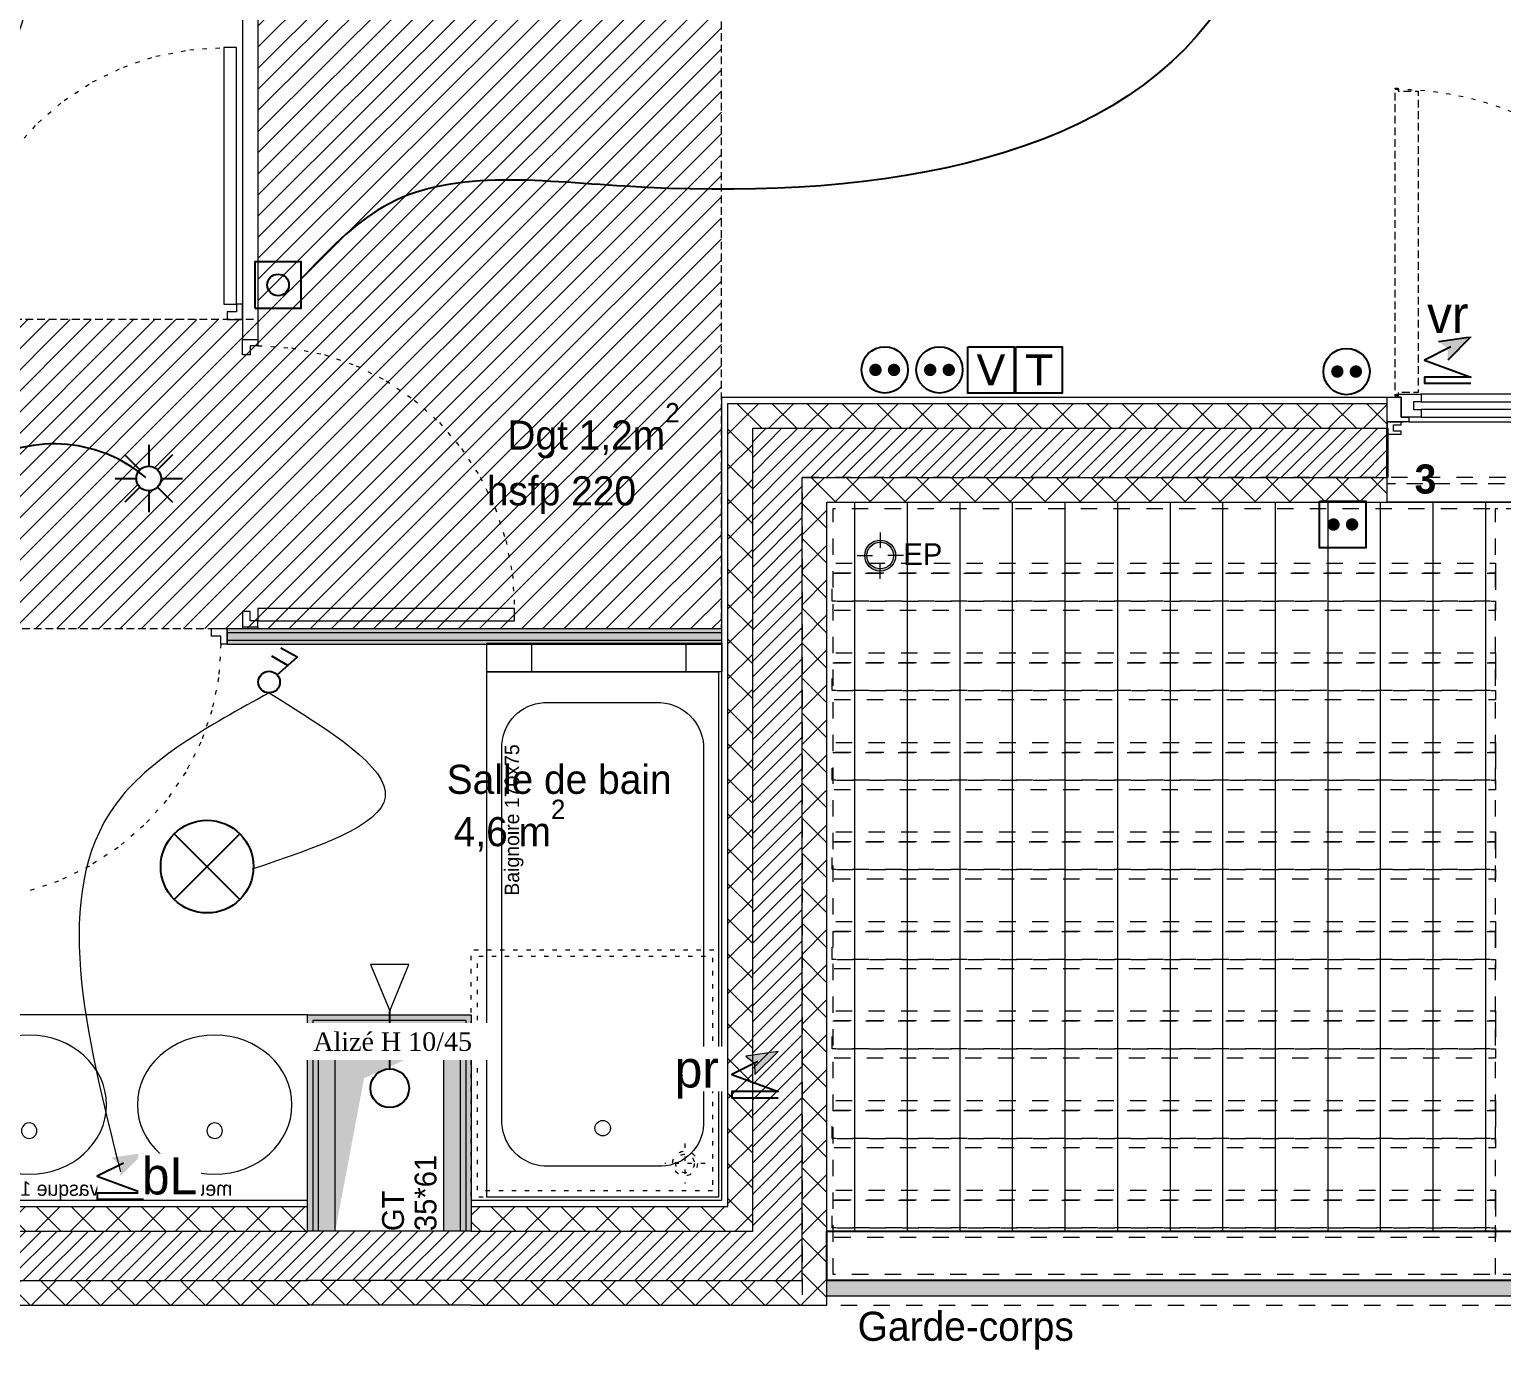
# Model space of a CAD drawing. Header units: centimetres. Extents: x 2738 to 7810, y 2495 to 5758.
# Drawn here: x 3405 to 3881.1, y 2554.1 to 2981.2 of the extents above; entities that cross this region are included whole.
import ezdxf

# ---------------------------------------------------------------- set-up
doc = ezdxf.new("R2010")
doc.units = ezdxf.units.CM
doc.header["$LTSCALE"] = 12.7
for name, pattern in [('ISO-03', [3, 1.2, -1.8]), ('Style de ligne -11', [0.694444, 0.41656, -0.277884]), ('Style de ligne -12', [0.328084, 0.109361, -0.218723]), ('Style de ligne -13', [0.295276, 0.19685, -0.098425]), ('Style de ligne -18', [0.328084, 0.109361, -0.218723]), ('Style de ligne -19', [0.333333, 0.111111, -0.222222]), ('VW-01', [0.83312, 0.41656, -0.41656])]:
    doc.linetypes.add(name, pattern=pattern)
for name, color, linetype, lineweight in [('B amÈnagement intÈrieur', 7, 'Continuous', 5), ('B aménagement intérieur', 7, 'Continuous', 5), ('B Faux plafonds', 7, 'Continuous', 5), ('B Faux plafonds-1', 7, 'Continuous', 5), ('B GÈnÈral', 7, 'Continuous', 5), ('B Général', 7, 'Continuous', 5), ('C ANNOTATIONS-prestations', 7, 'Continuous', 5), ('C ANNOTATIONS-texte', 7, 'Continuous', 5), ('C ANNOTATIONS-texte surfaces', 7, 'Continuous', 5), ('F REMPLISSAGE-vert clair', 7, 'Continuous', 13), ('F REMPLISSAGE-vert clair-1', 7, 'Continuous', 5), ('F REMPLISSAGE-vert foncÈ', 7, 'Continuous', 5), ('F REMPLISSAGE-vert foncé', 7, 'Continuous', 13), ('prlm-ELEC-CFA', 1, 'Continuous', 25), ('prlm-ELEC-CFO', 1, 'Continuous', 25)]:
    doc.layers.add(name, color=color, linetype=linetype, lineweight=lineweight)
doc.layers.add('B faience', color=7, linetype='Style de ligne -11', lineweight=13, true_color=0x0040ff)
doc.layers.add('C ANNOTATIONS-textes-numérotation gaine', color=7, linetype='ISO-03', lineweight=5, true_color=0xdd0000)
doc.layers.add('prlm-VMC', color=93, linetype='Continuous')
doc.styles.add('Eurostile', font='')
doc.styles.add('Eurostile (bold)', font='')
doc.styles.add('prlm-elec-cfo', font='comic.ttf', dxfattribs={"height": 12})
doc.styles.add('prlm-vmc', font='pala.ttf', dxfattribs={"height": 14})
doc.styles.get('Eurostile').set_extended_font_data('Eurostile')
doc.styles.get('Eurostile (bold)').set_extended_font_data('Eurostile', bold=True)
pattern_1 = [(45, (0, 0), (-5.656854, 5.656854), []), (135, (0, 0), (5.656854, 5.656854), [])]
pattern_2 = [(45, (0, 0), (2.4253472, -2.6458333), [])]
pattern_3 = [(135, (0, 0), (-5.656854, -5.656854), []), (225, (0, 0), (-5.656854, 5.656854), [])]

# ---------------------------------------------------------------- blocks, each defined once
blk = doc.blocks.new('PF 300.220 + VR (3 vantaux)')
at = {"layer": 'B Général', "color": 7, "linetype": 'Continuous', "lineweight": 13}
for p, q in [((-150, 7), (-150, 17)), ((150, 7), (150, 17))]:
    blk.add_line(p, q, dxfattribs=at)
at = {"layer": 'B Général', "color": 7, "linetype": 'Continuous', "lineweight": 35}
for p, q in [((-150, 7), (-150, -9)), ((150, 7), (150, -9))]:
    blk.add_line(p, q, dxfattribs=at)
at = {"layer": 'B Général'}
blk.add_line((-143, 9), (47, 9), dxfattribs=at)
at = {"layer": 'B Général', "color": 7, "linetype": 'Style de ligne -13', "lineweight": 5, "flags": 128}
for points in [[(-147.5, 117), (-146.5, 117), (-146.5, 116), (-140, 116), (-140, 18.5), (-146.5, 18.5), (-146.5, 17.5), (-147.5, 17.5)], [(51.5, 115), (50.5, 115), (50.5, 116), (44, 116), (44, 18.5), (50.5, 18.5), (50.5, 17.5), (51.5, 17.5)]]:
    blk.add_lwpolyline(points, close=True, dxfattribs=at)
at = {"layer": 'B Général', "lineweight": 5, "flags": 128}
for points in [[(-143, 10.5), (-143, 9), (-150, 9), (-150, 17), (-145.5, 17), (-145.5, 10.5)], [(-54.5, 18), (-139, 18), (-139, 15.5), (-54.5, 15.5)], [(-41.5, 18), (43, 18), (43, 15.5), (-41.5, 15.5)], [(56.5, 17), (56.5, 14.25), (54, 14.25), (54, 11.75), (56.5, 11.75), (56.5, 9), (47, 9), (47, 10.5), (49.5, 10.5), (49.5, 17)], [(143, 17), (56.5, 17), (56.5, 14.25), (143, 14.25)], [(145.5, 14.25), (143, 14.25), (143, 17), (150, 17), (150, 9), (143, 9), (143, 11.75), (145.5, 11.75)], [(-54.5, 13), (-139, 13), (-139, 10.5), (-54.5, 10.5)], [(-41.5, 13), (43, 13), (43, 10.5), (-41.5, 10.5)], [(145.5, 14.25), (54, 14.25), (54, 11.75), (145.5, 11.75)], [(143, 11.75), (56.5, 11.75), (56.5, 9), (143, 9)], [(-150, 9), (-150, 5), (-145.5, 5), (-145.5, 6), (-148, 6), (-148, 8), (-145.5, 8), (-145.5, 9)], [(150, 9), (150, 5), (145.5, 5), (145.5, 6), (148, 6), (148, 8), (145.5, 8), (145.5, 9)]]:
    blk.add_lwpolyline(points, close=True, dxfattribs=at)
at = {"layer": 'B Général', "color": 7, "linetype": 'Continuous', "lineweight": 5, "flags": 128}
for points in [[(-139, 15.5), (-141.5, 15.5), (-141.5, 13), (-139, 13), (-139, 10.5), (-145.5, 10.5), (-145.5, 17), (-146.5, 17), (-146.5, 18), (-139, 18)], [(-54.5, 15.5), (-52, 15.5), (-52, 13), (-54.5, 13), (-54.5, 10.5), (-48, 10.5), (-48, 17), (-47, 17), (-47, 18), (-54.5, 18)], [(-41.5, 15.5), (-44, 15.5), (-44, 13), (-41.5, 13), (-41.5, 10.5), (-48, 10.5), (-48, 17), (-47, 17), (-47, 18), (-41.5, 18)], [(43, 15.5), (45.5, 15.5), (45.5, 13), (43, 13), (43, 10.5), (49.5, 10.5), (49.5, 17), (50.5, 17), (50.5, 18), (43, 18)]]:
    blk.add_lwpolyline(points, close=True, dxfattribs=at)
at = {"layer": 'B Général', "color": 7, "linetype": 'Style de ligne -11', "lineweight": 5, "flags": 128}
blk.add_lwpolyline([(-150, 9), (150, 9), (150, -11), (-150, -11)], close=True, dxfattribs=at)
at = {"layer": 'B Général', "lineweight": 13, "flags": 128}
blk.add_lwpolyline([(150, -9), (150, -17), (-150, -17), (-150, -9)], dxfattribs=at)
at = {"layer": 'B Général'}
for centre in [(-147, 17.5), (51, 17.5)]:
    blk.add_circle(centre, 0.5, dxfattribs=at)
at = {"layer": 'B Général', "color": 7, "linetype": 'Style de ligne -12', "lineweight": 5}
for centre, start, end in [((-147, 17.5), 0.2938, 90.2879), ((51, 17.5), 94.0649, 179.7062)]:
    blk.add_arc(centre, 99, start, end, dxfattribs=at)
at = {"layer": 'B Général', "insert": (2, 4.58), "char_height": 7.059, "attachment_point": 2, "rotation": 360, "line_spacing_factor": 0.894142, "style": 'Eurostile'}
blk.add_mtext('PF + VR', dxfattribs=at)
at = {"layer": 'C ANNOTATIONS-prestations', "rotation": 360, "line_spacing_factor": 0.894142}
for s, insert, char_height, attachment_point, style in [('3', (-141.15, -4.77), 9.41, 1, 'Eurostile (bold)'), ('300x220 (3 vantaux) ', (0, -7.82), 7.059, 2, 'Eurostile')]:
    blk.add_mtext(s, dxfattribs=dict(at, insert=insert, char_height=char_height, attachment_point=attachment_point, style=style))
blk = doc.blocks.new('Groupe-22-1')
at = {"layer": 'C ANNOTATIONS-prestations', "linetype": 'VW-01', "flags": 128}
for points in [[(4337.44, 2836.23), (3654.92, 2836.23), (3654.92, 2568.4), (4337.44, 2568.4)], [(3664.92, 2578.4), (3664.92, 2826.23), (4327.44, 2826.23), (4327.44, 2578.4)], [(3879.16, 2578.4), (3879.16, 2826.23), (3889.16, 2826.23), (3889.16, 2578.4)], [(3879.16, 2808.48), (3879.16, 2805.23), (3664.62, 2805.23), (3664.62, 2808.48)], [(3879.16, 2805.23), (3879.16, 2796.24), (3664.62, 2796.24), (3664.62, 2805.23)], [(3879.16, 2796.24), (3879.16, 2793.18), (3664.62, 2793.18), (3664.62, 2796.24)], [(3879.16, 2779.54), (3879.16, 2776.3), (3664.62, 2776.3), (3664.62, 2779.54)], [(3879.16, 2776.3), (3879.16, 2767.3), (3664.62, 2767.3), (3664.62, 2776.3)], [(3879.16, 2767.3), (3879.16, 2764.25), (3664.62, 2764.25), (3664.62, 2767.3)], [(3879.16, 2750.52), (3879.16, 2747.28), (3664.62, 2747.28), (3664.62, 2750.52)], [(3879.16, 2747.28), (3879.16, 2738.28), (3664.62, 2738.28), (3664.62, 2747.28)], [(3879.16, 2738.28), (3879.16, 2735.22), (3664.62, 2735.22), (3664.62, 2738.28)], [(3879.16, 2721.59), (3879.16, 2718.34), (3664.62, 2718.34), (3664.62, 2721.59)], [(3879.16, 2718.34), (3879.16, 2709.35), (3664.62, 2709.35), (3664.62, 2718.34)], [(3879.16, 2709.35), (3879.16, 2706.29), (3664.62, 2706.29), (3664.62, 2709.35)], [(3879.16, 2692.56), (3879.16, 2689.32), (3664.62, 2689.32), (3664.62, 2692.56)], [(3879.16, 2689.32), (3879.16, 2680.33), (3664.62, 2680.33), (3664.62, 2689.32)], [(3879.16, 2680.33), (3879.16, 2677.27), (3664.62, 2677.27), (3664.62, 2680.33)], [(3879.16, 2663.63), (3879.16, 2660.39), (3664.62, 2660.39), (3664.62, 2663.63)], [(3879.16, 2660.39), (3879.16, 2651.39), (3664.62, 2651.39), (3664.62, 2660.39)], [(3879.16, 2651.39), (3879.16, 2648.34), (3664.62, 2648.34), (3664.62, 2651.39)], [(3879.16, 2634.61), (3879.16, 2631.37), (3664.62, 2631.37), (3664.62, 2634.61)], [(3879.16, 2631.37), (3879.16, 2622.37), (3664.62, 2622.37), (3664.62, 2631.37)], [(3879.16, 2622.37), (3879.16, 2619.31), (3664.62, 2619.31), (3664.62, 2622.37)], [(3879.17, 2605.67), (3879.17, 2602.43), (3664.63, 2602.43), (3664.63, 2605.67)], [(3879.17, 2602.43), (3879.17, 2593.44), (3664.63, 2593.44), (3664.63, 2602.43)], [(3879.17, 2593.44), (3879.17, 2590.38), (3664.63, 2590.38), (3664.63, 2593.44)]]:
    blk.add_lwpolyline(points, close=True, dxfattribs=at)
blk = doc.blocks.new('Groupe-25-1')
at = {"layer": 'B Général', "color": 7, "linetype": 'VW-01', "lineweight": 5, "flags": 128}
blk.add_lwpolyline([(3503.92, 2653.4), (3538.92, 2653.4), (3538.92, 2592.4), (3503.92, 2592.4)], close=True, dxfattribs=at)
at = {"layer": 'C ANNOTATIONS-textes-numérotation gaine', "color": 7, "insert": (3519.06, 2592.4), "char_height": 7.059, "width": 55, "attachment_point": 1, "rotation": 90, "line_spacing_factor": 0.894142, "style": 'Eurostile'}
blk.add_mtext('GT \\P35*61', dxfattribs=at)
blk = doc.blocks.new('EP')
at = {"layer": 'B GÈnÈral', "linetype": 'Continuous', "lineweight": 0}
h = blk.add_hatch(color=7, dxfattribs=at)
edge = h.paths.add_edge_path()
edge.add_arc((0, 0), 5, 0, 180, ccw=False)
edge.add_arc((0, 0), 5, 180, 360, ccw=False)
edge = h.paths.add_edge_path()
edge.add_arc((0, 0), 4.33, 0, 180, ccw=False)
edge.add_arc((0, 0), 4.33, 180, 360, ccw=False)
at = {"layer": 'B Général', "color": 7, "linetype": 'Continuous', "lineweight": 5}
for p, q in [((0, 7.5), (0, 2.5)), ((-7.5, 0), (-2.5, 0)), ((7.5, 0), (2.5, 0)), ((0, -7.5), (0, -2.5))]:
    blk.add_line(p, q, dxfattribs=at)
at = {"layer": 'B Général', "color": 7, "linetype": 'Continuous', "lineweight": 5, "flags": 128}
for points in [[(-5, 0, -1), (5, 0, -1)], [(-4.33, 0, -1), (4.33, 0, -1)]]:
    blk.add_lwpolyline(points, format="xyb", close=True, dxfattribs=at)
at = {"layer": 'C ANNOTATIONS-prestations', "insert": (7.5, 3.99), "char_height": 7.059, "attachment_point": 1, "line_spacing_factor": 0.894142, "style": 'Eurostile'}
blk.add_mtext('EP', dxfattribs=at)
blk = doc.blocks.new('xi.PTCE')
at = {"layer": 'prlm-ELEC-CFO', "color": 0}
for points in [[(-10.61, 10.61), (10.61, -10.61)], [(10.61, 10.61), (-10.61, -10.61)]]:
    blk.add_lwpolyline(points, dxfattribs=at)
at = {"layer": 'prlm-ELEC-CFO', "color": 0, "linetype": 'ByBlock'}
blk.add_circle((0, 0), 15, dxfattribs=at)
blk = doc.blocks.new('xi.SPOT')
at = {"color": 0, "lineweight": 5}
blk.add_wipeout([(-4, 0), (-2.83, -2.83), (0, -4), (2.83, -2.83), (4, 0), (2.83, 2.83), (0, 4), (-2.83, 2.83)], dxfattribs=at).dxf.layer = 'prlm-ELEC-CFO'
at = {"layer": 'prlm-ELEC-CFO', "color": 0, "linetype": 'ByBlock', "lineweight": -2, "flags": 128}
for points in [[(0, 10.88), (0, 4)], [(-7.69, 7.69), (-2.83, 2.83)], [(7.69, 7.69), (2.83, 2.83)], [(-10.88, 0), (-4, 0)], [(4, 0), (10.88, 0)], [(-2.83, -2.83), (-7.69, -7.69)], [(0, -4), (0, -10.88)], [(2.83, -2.83), (7.69, -7.69)]]:
    blk.add_lwpolyline(points, dxfattribs=at)
at = {"layer": 'prlm-ELEC-CFO', "color": 0, "linetype": 'ByBlock', "lineweight": -2}
blk.add_circle((0, 0), 4, dxfattribs=at)
blk = doc.blocks.new('xi.BP')
at = {"layer": 'prlm-ELEC-CFO', "color": 0, "flags": 128}
blk.add_lwpolyline([(-7.5, -7.5), (7.5, -7.5), (7.5, 7.5), (-7.5, 7.5)], close=True, dxfattribs=at)
at = {"layer": 'prlm-ELEC-CFO', "color": 0}
blk.add_circle((0, 0), 3.5, dxfattribs=at)
blk = doc.blocks.new('xi.PC-EXT')
at = {"layer": 'prlm-ELEC-CFO', "color": 0, "linetype": 'ByBlock', "lineweight": -2, "flags": 128}
blk.add_lwpolyline([(-7.5, 7.5), (7.5, 7.5), (7.5, -7.5), (-7.5, -7.5)], close=True, dxfattribs=at)
at = {"layer": 'prlm-ELEC-CFO', "color": 0, "linetype": 'ByBlock', "lineweight": 5, "const_width": 2}
for points in [[(-4, 0, 1), (-2, 0, 1)], [(2, 0, 1), (4, 0, 1)]]:
    blk.add_lwpolyline(points, format="xyb", close=True, dxfattribs=at)
blk = doc.blocks.new('xi.BL')
at = {"color": 0, "lineweight": 5}
blk.add_wipeout([(-7.5, -7.5), (7.5, -7.5), (7.5, 7.5), (-7.5, 7.5)], dxfattribs=at).dxf.layer = 'prlm-ELEC-CFO'
at = {"layer": 'prlm-ELEC-CFO', "lineweight": 5}
blk.add_hatch(color=0, dxfattribs=at).paths.add_polyline_path([(-3, 6), (-0.1, 3.7), (0, 0), (7.5, 7.5)])
at = {"layer": 'prlm-ELEC-CFO', "color": 0}
blk.add_lwpolyline([(0.95, 4.23), (-7.5, 0), (7.5, -5.5), (-7.5, -5.5), (-7.5, -7.5), (7.5, -7.5)], dxfattribs=at)
blk = doc.blocks.new('xi.DA')
at = {"layer": 'prlm-ELEC-CFO', "color": 0}
for points in [[(0.61, -1.67), (7.04, 4.05), (1.81, 7.01)], [(4.05, 1.39), (-1.17, 4.34)]]:
    blk.add_lwpolyline(points, dxfattribs=at)
blk.add_circle((-2, -4), 3.5, dxfattribs=at)
blk = doc.blocks.new('xi.PC')
at = {"color": 0, "lineweight": 5}
blk.add_wipeout([(-7.5, -7.5), (7.5, -7.5), (7.5, 7.5), (-7.5, 7.5)], dxfattribs=at).dxf.layer = 'prlm-ELEC-CFO'
at = {"layer": 'prlm-ELEC-CFO', "color": 0, "linetype": 'ByBlock', "lineweight": 5, "const_width": 2}
for points in [[(-4, 0, 1), (-2, 0, 1)], [(2, 0, 1), (4, 0, 1)]]:
    blk.add_lwpolyline(points, format="xyb", close=True, dxfattribs=at)
at = {"layer": 'prlm-ELEC-CFO', "color": 0, "linetype": 'ByBlock', "lineweight": -2}
blk.add_circle((0, 0), 7.5, dxfattribs=at)
blk = doc.blocks.new('xi.TV')
at = {"layer": 'prlm-ELEC-CFA', "color": 0, "linetype": 'ByBlock', "lineweight": -2, "flags": 128}
blk.add_lwpolyline([(-7.5, 7.5), (7.5, 7.5), (7.5, -7.5), (-7.5, -7.5)], close=True, dxfattribs=at)
at = {"layer": 'prlm-ELEC-CFA', "color": 0, "linetype": 'ByBlock', "insert": (0, 0), "char_height": 10, "width": 11.36, "attachment_point": 5}
blk.add_mtext('{\\fVerdana|b0|i0|c0|p34;V}', dxfattribs=at)
blk = doc.blocks.new('xi.TEL')
at = {"layer": 'prlm-ELEC-CFA', "color": 0, "linetype": 'ByBlock', "lineweight": -2, "flags": 128}
blk.add_lwpolyline([(-7.5, 7.5), (7.5, 7.5), (7.5, -7.5), (-7.5, -7.5)], close=True, dxfattribs=at)
at = {"layer": 'prlm-ELEC-CFA', "color": 0, "linetype": 'ByBlock', "insert": (0, 0), "char_height": 10, "width": 11.36, "attachment_point": 5}
blk.add_mtext('{\\fVerdana|b0|i0|c0|p34;T}', dxfattribs=at)
blk = doc.blocks.new('xi.VR')
at = {"layer": 'prlm-ELEC-CFO', "lineweight": 5}
blk.add_hatch(color=0, dxfattribs=at).paths.add_polyline_path([(-3, 6), (-0.1, 3.7), (0, 0), (7.5, 7.5)])
at = {"layer": 'prlm-ELEC-CFO', "color": 0}
for points in [[(-3, 6), (7.5, 7.5), (0, 0)], [(0.95, 4.23), (-7.5, 0), (7.5, -5.5), (-7.5, -5.5), (-7.5, -7.5), (7.5, -7.5)]]:
    blk.add_lwpolyline(points, dxfattribs=at)
blk = doc.blocks.new('xi.PR')
at = {"layer": 'prlm-ELEC-CFO', "lineweight": 5}
blk.add_hatch(color=0, dxfattribs=at).paths.add_polyline_path([(-3, 6), (-0.1, 3.7), (0, 0), (7.5, 7.5)])
at = {"layer": 'prlm-ELEC-CFO', "color": 0, "lineweight": 5, "flags": 128}
blk.add_lwpolyline([(-3, 6), (-0.1, 3.7), (0, 0), (7.5, 7.5)], close=True, dxfattribs=at)
at = {"layer": 'prlm-ELEC-CFO', "color": 0}
blk.add_lwpolyline([(0.95, 4.23), (-7.5, 0), (7.5, -5.5), (-7.5, -5.5), (-7.5, -7.5), (7.5, -7.5)], dxfattribs=at)
blk = doc.blocks.new('double vasque')
at = {"layer": 'B Général', "lineweight": 5, "flags": 128}
blk.add_lwpolyline([(-50, 30), (70, 30), (70, -30), (-50, -30)], close=True, dxfattribs=at)
at = {"layer": 'B Général', "lineweight": 5}
for centre, major_axis, ratio in [((-20, 0.9), (25, 0), 0.9), ((40, 0.9), (25, 0), 0.9), ((-20, -7.52), (2.5, 0), 1), ((40, -7.52), (2.5, 0), 1)]:
    blk.add_ellipse(centre, major_axis=major_axis, ratio=ratio, dxfattribs=at)
at = {"layer": 'C ANNOTATIONS-prestations', "insert": (60, -30), "char_height": 4.706, "width": 104, "attachment_point": 9, "line_spacing_factor": 0.894142, "style": 'Eurostile'}
blk.add_mtext('meuble double vasque 120x60', dxfattribs=at)
blk = doc.blocks.new('Groupe-4-1')
at = {"layer": 'B Général', "color": 252, "linetype": 'Style de ligne -19', "lineweight": 5, "true_color": 0x989898}
for p, q in [((-29.11, -35.61), (-29.11, -22.61)), ((-22.61, -29.11), (-35.61, -29.11))]:
    blk.add_line(p, q, dxfattribs=at)
at = {"layer": 'B Général', "color": 252, "linetype": 'Style de ligne -19', "lineweight": 5, "true_color": 0x989898, "flags": 128}
for points in [[(-40, -40), (-40, 40), (40, 40), (40, -40)], [(-38, -38), (-38, 38), (38, 38), (38, -38)]]:
    blk.add_lwpolyline(points, close=True, dxfattribs=at)
at = {"layer": 'B Général', "color": 252, "linetype": 'Style de ligne -19', "lineweight": 5, "true_color": 0x989898}
for radius in [4, 3]:
    blk.add_circle((-29.11, -29.11), radius, dxfattribs=at)
blk = doc.blocks.new('Douche pointillée')
at = {"layer": 'B Général', "color": 252, "true_color": 0x989898}
blk.add_blockref('Groupe-4-1', (0, 0), dxfattribs=at)
blk = doc.blocks.new('Baignoire 75_170')
at = {"layer": 'B faience', "lineweight": 18, "flags": 128}
blk.add_lwpolyline([(-85, 38.5), (-85, -37.5), (86, -37.5)], dxfattribs=at)
at = {"layer": 'B Général', "color": 7, "linetype": 'Continuous', "lineweight": 5, "flags": 128}
blk.add_lwpolyline([(-84, -36.5), (-84, 38.5), (86, 38.5), (86, -36.5)], close=True, dxfattribs=at)
blk.add_lwpolyline([(-74, -17.85), (-74, 19.85, -0.379059), (-60.25, 33.6), (62.5, 33.6, -0.377778), (76, 20.1), (76, -17.85, -0.374545), (62.25, -31.6), (-60.5, -31.6, -0.392593), (-74, -18.1)], format="xyb", close=True, dxfattribs=at)
at = {"layer": 'B Général', "color": 7, "linetype": 'Continuous', "lineweight": 5}
blk.add_circle((-61.7, 1), 2.5, dxfattribs=at)
at = {"layer": 'B Général', "color": 8, "true_color": 0x767676}
blk.add_blockref('Douche pointillée', (-44, 3.5), dxfattribs=at)
at = {"layer": 'C ANNOTATIONS-prestations', "insert": (62.5, 26.61), "char_height": 4.706, "width": 80, "attachment_point": 9, "line_spacing_factor": 0.894142, "style": 'Eurostile'}
blk.add_mtext('Baignoire 170x75', dxfattribs=at)
blk = doc.blocks.new('xi.be')
at = {"layer": 'prlm-VMC', "color": 0, "linetype": 'ByBlock', "lineweight": 5, "flags": 128}
blk.add_lwpolyline([(-6.17, -15), (6.17, -15), (0, 0)], close=True, dxfattribs=at)
at = {"layer": 'prlm-VMC', "color": 0, "linetype": 'ByBlock', "lineweight": 5}
blk.add_solid([(0, -1), (5.17, -14), (-5.17, -14), (0, -1)], dxfattribs=at)

msp = doc.modelspace()

# ---------------------------------------------------------------- hatches: boundary and pattern name
at = {"layer": 'B amÈnagement intÈrieur', "linetype": 'Continuous', "lineweight": 5, "true_color": 0x444444}
h = msp.add_hatch(dxfattribs=at)
h.set_pattern_fill('H_BARDAGE V 150', color=250, style=0, pattern_type=2)
h.set_pattern_definition([(90, (0, 0), (17, 0), [])])
h.paths.add_polyline_path([(3662.92, 2828.23), (4329.44, 2828.23), (4329.44, 2592.4), (3662.92, 2592.4)])
at = {"layer": 'B Faux plafonds-1', "linetype": 'Continuous', "lineweight": 5, "true_color": 0xaaaaaa}
h = msp.add_hatch(dxfattribs=at)
h.set_pattern_fill('F_P__SOFFITE', color=253, style=0, pattern_type=2)
h.set_pattern_definition([(45, (3617.4236, 3066.092), (-3.52778, 3.30729), [])])
h.paths.add_polyline_path([(3353.92, 2787.35), (3628.79, 2787.35), (3628.79, 3242.48), (3769.92, 3242.48), (3769.92, 3341.48), (3619.92, 3341.48), (3619.92, 3449.89), (3559.92, 3449.89), (3559.92, 3514.39), (3478.92, 3514.39), (3478.92, 2887.35), (3353.92, 2887.35)])
at = {"layer": 'B GÈnÈral', "linetype": 'Continuous', "lineweight": 5, "true_color": 0x808080}
h = msp.add_hatch(dxfattribs=at)
h.set_pattern_fill('02_ISOLANT', color=8, style=0, pattern_type=2)
h.set_pattern_definition(pattern_1)
h.paths.add_polyline_path([(3630.92, 2860.23), (3638.92, 2852.23), (3844.18, 2852.23), (3844.18, 2860.23)])
h = msp.add_hatch(dxfattribs=at)
h.set_pattern_fill('02_ISOLANT', color=8, angle=90, style=0, pattern_type=2)
h.set_pattern_definition(pattern_3)
h.paths.add_polyline_path([(3630.92, 2600.4), (3638.92, 2592.4), (3638.92, 2852.23), (3630.92, 2860.23)])
at = {"layer": 'B GÈnÈral', "linetype": 'Continuous', "lineweight": 5}
h = msp.add_hatch(dxfattribs=at)
h.set_pattern_fill('50_BETON', style=0, pattern_type=2)
h.set_pattern_definition(pattern_2)
h.paths.add_polyline_path([(3638.92, 2852.23), (3654.92, 2836.23), (3844.18, 2836.23), (3844.18, 2852.23)])
h = msp.add_hatch(dxfattribs=at)
h.set_pattern_fill('50_BETON', style=0, pattern_type=2)
h.set_pattern_definition(pattern_2)
h.paths.add_polyline_path([(3638.92, 2592.4), (3654.92, 2576.4), (3654.92, 2836.23), (3638.92, 2852.23)])
at = {"layer": 'B GÈnÈral', "linetype": 'Continuous', "lineweight": 5, "true_color": 0x808080}
h = msp.add_hatch(dxfattribs=at)
h.set_pattern_fill('02_ISOLANT', color=8, style=0, pattern_type=2)
h.set_pattern_definition(pattern_1)
h.paths.add_polyline_path([(3654.92, 2836.23), (3662.92, 2828.23), (3844.18, 2828.23), (3844.18, 2836.23)])
h = msp.add_hatch(dxfattribs=at)
h.set_pattern_fill('02_ISOLANT', color=8, angle=90, style=0, pattern_type=2)
h.set_pattern_definition(pattern_3)
h.paths.add_polyline_path([(3654.92, 2576.4), (3662.92, 2568.4), (3662.92, 2828.23), (3654.92, 2836.23)])
at = {"layer": 'B GÈnÈral', "linetype": 'Continuous', "lineweight": 9, "true_color": 0x989898}
h = msp.add_hatch(dxfattribs=at)
h.set_pattern_fill('DALETTES TERRASSE 50X50', color=252, style=0, pattern_type=2)
h.set_pattern_definition([(0, (3617.424, 3065.87), (3e-15, -50), []), (270, (3617.424, 3065.87), (50, 0), [])])
h.paths.add_polyline_path([(3552.92, 2782.59), (3628.92, 2782.59), (3628.92, 2773.4), (3552.92, 2773.4)])
at = {"layer": 'B GÈnÈral', "linetype": 'Continuous', "lineweight": 5, "true_color": 0x808080}
h = msp.add_hatch(dxfattribs=at)
h.set_pattern_fill('02_ISOLANT', color=8, style=0, pattern_type=2)
h.set_pattern_definition(pattern_1)
h.paths.add_polyline_path([(3131.96, 2600.4), (3131.96, 2592.4), (3494.92, 2592.4), (3494.92, 2600.4)])
h = msp.add_hatch(dxfattribs=at)
h.set_pattern_fill('02_ISOLANT', color=8, style=0, pattern_type=2)
h.set_pattern_definition(pattern_1)
h.paths.add_polyline_path([(3547.92, 2600.4), (3547.92, 2592.4), (3638.92, 2592.4), (3630.92, 2600.4)])
at = {"layer": 'B GÈnÈral', "linetype": 'Continuous', "lineweight": 5}
h = msp.add_hatch(dxfattribs=at)
h.set_pattern_fill('50_BETON', style=0, pattern_type=2)
h.set_pattern_definition(pattern_2)
h.paths.add_polyline_path([(3131.96, 2592.4), (3131.96, 2576.4), (3494.92, 2576.4), (3494.92, 2592.4)])
h = msp.add_hatch(dxfattribs=at)
h.set_pattern_fill('50_BETON', style=0, pattern_type=2)
h.set_pattern_definition(pattern_2)
h.paths.add_polyline_path([(3547.92, 2576.4), (3547.92, 2592.4), (3494.92, 2592.4), (3494.92, 2576.4)])
h = msp.add_hatch(dxfattribs=at)
h.set_pattern_fill('50_BETON', style=0, pattern_type=2)
h.set_pattern_definition(pattern_2)
h.paths.add_polyline_path([(3547.92, 2592.4), (3547.92, 2576.4), (3654.92, 2576.4), (3638.92, 2592.4)])
at = {"layer": 'B GÈnÈral', "linetype": 'Continuous', "lineweight": 5, "true_color": 0x808080}
h = msp.add_hatch(dxfattribs=at)
h.set_pattern_fill('02_ISOLANT', color=8, style=0, pattern_type=2)
h.set_pattern_definition(pattern_1)
h.paths.add_polyline_path([(3131.96, 2576.4), (3131.96, 2568.4), (3494.92, 2568.4), (3494.92, 2576.4)])
h = msp.add_hatch(dxfattribs=at)
h.set_pattern_fill('02_ISOLANT', color=8, angle=180, style=0, pattern_type=2)
h.set_pattern_definition([(225, (0, 0), (5.656854, -5.656854), []), (315, (0, 0), (-5.656854, -5.656854), [])])
h.paths.add_polyline_path([(3547.92, 2568.4), (3547.92, 2576.4), (3494.92, 2576.4), (3494.92, 2568.4)])
h = msp.add_hatch(dxfattribs=at)
h.set_pattern_fill('02_ISOLANT', color=8, style=0, pattern_type=2)
h.set_pattern_definition(pattern_1)
h.paths.add_polyline_path([(3547.92, 2576.4), (3547.92, 2568.4), (3662.92, 2568.4), (3654.92, 2576.4)])
at = {"layer": 'B GÈnÈral', "linetype": 'Continuous', "lineweight": 0, "true_color": 0xdddddd}
msp.add_hatch(color=254, dxfattribs=at).paths.add_polyline_path([(3662.92, 2576.4), (4329.44, 2576.4), (4329.44, 2571.4), (3662.92, 2571.4)])

# ---------------------------------------------------------------- linework, layer by layer
at = {"layer": 'B amÈnagement intÈrieur', "color": 9, "linetype": 'Continuous', "true_color": 0xc0dcc0}
for points in [[(3503.92, 2653.4), (3494.92, 2662.4), (3538.92, 2653.4), (3547.92, 2662.4)], [(3503.92, 2592.4), (3494.92, 2592.4), (3503.92, 2653.4), (3494.92, 2662.4)], [(3538.92, 2653.4), (3547.92, 2662.4), (3538.92, 2592.4), (3547.92, 2592.4)]]:
    msp.add_solid(points, dxfattribs=at)
at = {"layer": 'B amÈnagement intÈrieur', "color": 254, "linetype": 'Continuous', "true_color": 0xd6d6d6}
msp.add_solid([(3503.92, 2653.4), (3503.92, 2592.4), (3538.92, 2653.4), (3513.22, 2641.88)], dxfattribs=at)
at = {"layer": 'B aménagement intérieur', "color": 7, "linetype": 'Continuous', "lineweight": 13}
for p, q in [((3494.92, 2662.4), (3547.92, 2662.4)), ((3494.92, 2592.4), (3494.92, 2662.4)), ((3547.92, 2662.4), (3547.92, 2592.4)), ((3503.92, 2653.4), (3538.92, 2653.4)), ((3503.92, 2592.4), (3503.92, 2653.4)), ((3538.92, 2653.4), (3538.92, 2592.4))]:
    msp.add_line(p, q, dxfattribs=at)
at = {"layer": 'B aménagement intérieur', "color": 7, "linetype": 'Continuous', "lineweight": 5, "flags": 128}
msp.add_lwpolyline([(3662.92, 2828.23), (4329.44, 2828.23), (4329.44, 2592.4), (3662.92, 2592.4)], close=True, dxfattribs=at)
at = {"layer": 'B Faux plafonds', "color": 7, "linetype": 'Style de ligne -13', "lineweight": 5, "flags": 128}
msp.add_lwpolyline([(3353.92, 2787.35), (3628.79, 2787.35), (3628.79, 3242.48), (3769.92, 3242.48), (3769.92, 3341.48), (3619.92, 3341.48), (3619.92, 3449.89), (3559.92, 3449.89), (3559.92, 3514.39), (3478.92, 3514.39), (3478.92, 2887.35), (3353.92, 2887.35)], close=True, dxfattribs=at)
at = {"layer": 'B GÈnÈral', "color": 9, "linetype": 'Continuous', "true_color": 0xc0dcc0}
msp.add_solid([(3468.92, 2782.35), (3468.92, 2787.35), (3628.92, 2782.35), (3628.92, 2787.35)], dxfattribs=at)
at = {"layer": 'B Général', "color": 7, "linetype": 'Continuous', "lineweight": 13}
for p, q in [((3473.92, 3353.63), (3473.92, 2880.88)), ((3478.92, 3353.63), (3478.92, 2880.88)), ((3628.92, 2862.23), (3844.18, 2862.23)), ((3628.92, 2602.4), (3628.92, 2862.23)), ((3844.18, 2828.23), (3844.18, 2862.23)), ((3662.92, 2828.23), (3844.18, 2828.23)), ((3662.92, 2568.4), (3662.92, 2828.23)), ((3473.92, 2787.88), (3473.92, 2787.35)), ((3478.92, 2787.88), (3478.92, 2787.35)), ((3131.96, 2602.4), (3494.92, 2602.4)), ((3547.92, 2602.4), (3628.92, 2602.4)), ((3547.92, 2602.4), (3547.92, 2592.4)), ((3547.92, 2592.4), (3494.92, 2592.4)), ((3131.96, 2568.4), (3494.92, 2568.4)), ((3547.92, 2568.4), (3494.92, 2568.4)), ((3547.92, 2568.4), (3662.92, 2568.4))]:
    msp.add_line(p, q, dxfattribs=at)
at = {"layer": 'B Général', "color": 7, "linetype": 'Continuous', "lineweight": 5}
for p, q in [((3478.92, 3353.63), (3478.92, 2880.88)), ((3473.92, 3166.39), (3473.92, 2892.35)), ((3473.92, 2892.35), (3471.92, 2892.35)), ((3471.92, 2892.35), (3471.92, 2889.85)), ((3473.92, 2887.35), (3473.92, 2892.35)), ((3473.92, 2887.35), (3473.92, 2892.35)), ((3471.92, 2889.85), (3468.92, 2889.85)), ((3468.92, 2889.85), (3468.92, 2887.35)), ((3468.92, 2887.35), (3473.92, 2887.35)), ((3473.92, 2887.35), (3473.92, 2880.88)), ((3473.92, 2880.88), (3478.92, 2880.88)), ((3628.92, 2862.23), (3844.18, 2862.23)), ((3628.92, 2602.4), (3628.92, 2862.23)), ((3630.92, 2860.23), (3844.18, 2860.23)), ((3630.92, 2860.23), (3844.18, 2860.23)), ((3630.92, 2600.4), (3630.92, 2860.23)), ((3630.92, 2600.4), (3630.92, 2860.23)), ((3638.92, 2852.23), (3844.18, 2852.23)), ((3638.92, 2592.4), (3638.92, 2852.23)), ((3654.92, 2836.23), (3844.18, 2836.23)), ((3654.92, 2576.4), (3654.92, 2836.23)), ((3662.92, 2828.23), (3844.18, 2828.23)), ((3662.92, 2568.4), (3662.92, 2828.23)), ((3476.42, 2792.88), (3473.92, 2792.88)), ((3473.92, 2792.88), (3473.92, 2787.88)), ((3476.42, 2789.88), (3476.42, 2792.88)), ((3473.92, 2787.88), (3473.92, 2787.35)), ((3473.92, 2787.88), (3478.92, 2787.88)), ((3473.92, 2787.88), (3478.92, 2787.88)), ((3478.92, 2789.88), (3476.42, 2789.88)), ((3478.92, 2787.88), (3478.92, 2789.88)), ((3478.92, 2787.88), (3478.92, 2787.35)), ((3131.96, 2602.4), (3494.92, 2602.4)), ((3131.96, 2600.4), (3494.92, 2600.4)), ((3131.96, 2600.4), (3494.92, 2600.4)), ((3547.92, 2602.4), (3628.92, 2602.4)), ((3547.92, 2600.4), (3630.92, 2600.4)), ((3547.92, 2600.4), (3630.92, 2600.4)), ((3131.96, 2592.4), (3494.92, 2592.4)), ((3547.92, 2592.4), (3638.92, 2592.4)), ((3131.96, 2576.4), (3494.92, 2576.4)), ((3547.92, 2576.4), (3494.92, 2576.4)), ((3547.92, 2576.4), (3654.92, 2576.4)), ((3131.96, 2568.4), (3494.92, 2568.4)), ((3547.92, 2568.4), (3494.92, 2568.4)), ((3547.92, 2568.4), (3662.92, 2568.4))]:
    msp.add_line(p, q, dxfattribs=at)
at = {"layer": 'B Général', "linetype": 'Style de ligne -18', "lineweight": 5}
for p, q in [((3435.39, 2969.04), (3445.92, 2972.53)), ((3445.92, 2972.53), (3456.83, 2974.64)), ((3456.83, 2974.64), (3467.92, 2975.35)), ((3425.42, 2964.23), (3435.39, 2969.04)), ((3416.18, 2958.2), (3425.42, 2964.23)), ((3407.82, 2951.04), (3416.18, 2958.2)), ((3400.49, 2942.88), (3407.82, 2951.04)), ((3478.92, 2878.88), (3489.75, 2878.15)), ((3489.75, 2878.15), (3500.4, 2875.98)), ((3500.4, 2875.98), (3510.68, 2872.41)), ((3510.68, 2872.41), (3520.42, 2867.49)), ((3520.42, 2867.49), (3529.45, 2861.31)), ((3529.45, 2861.31), (3537.61, 2853.98)), ((3537.61, 2853.98), (3544.77, 2845.62)), ((3544.77, 2845.62), (3550.8, 2836.38)), ((3550.8, 2836.38), (3555.6, 2826.41)), ((3555.6, 2826.41), (3559.09, 2815.88)), ((3559.09, 2815.88), (3561.21, 2804.97)), ((3561.21, 2804.97), (3561.92, 2793.88)), ((3466.92, 2782.35), (3466.19, 2771.52)), ((3466.19, 2771.52), (3464.02, 2760.87)), ((3464.02, 2760.87), (3460.45, 2750.59)), ((3460.45, 2750.59), (3455.53, 2740.85)), ((3455.53, 2740.85), (3449.36, 2731.83)), ((3449.36, 2731.83), (3442.02, 2723.66)), ((3442.02, 2723.66), (3433.66, 2716.51)), ((3433.66, 2716.51), (3424.42, 2710.47)), ((3424.42, 2710.47), (3414.45, 2705.67)), ((3414.45, 2705.67), (3403.92, 2702.18))]:
    msp.add_line(p, q, dxfattribs=at)
at = {"layer": 'B Général'}
for p, q in [((3471.92, 2975.35), (3467.92, 2975.35)), ((3467.92, 2975.35), (3467.92, 2892.35)), ((3471.92, 2892.35), (3471.92, 2975.35)), ((3467.92, 2892.35), (3471.92, 2892.35)), ((3561.92, 2793.88), (3478.92, 2793.88)), ((3478.92, 2793.88), (3478.92, 2789.88)), ((3561.92, 2789.88), (3561.92, 2793.88)), ((3478.92, 2789.88), (3561.92, 2789.88))]:
    msp.add_line(p, q, dxfattribs=at)
at = {"layer": 'B Général', "color": 7, "linetype": 'Continuous', "lineweight": 18}
for p, q in [((3638.92, 2852.23), (3844.18, 2852.23)), ((3638.92, 2592.4), (3638.92, 2852.23)), ((3654.92, 2836.23), (3844.18, 2836.23)), ((3654.92, 2576.4), (3654.92, 2836.23)), ((3131.96, 2592.4), (3494.92, 2592.4)), ((3547.92, 2592.4), (3494.92, 2592.4)), ((3547.92, 2592.4), (3638.92, 2592.4)), ((3131.96, 2576.4), (3494.92, 2576.4)), ((3547.92, 2576.4), (3494.92, 2576.4)), ((3547.92, 2576.4), (3654.92, 2576.4))]:
    msp.add_line(p, q, dxfattribs=at)
at = {"layer": 'B Général', "color": 98, "linetype": 'Continuous', "lineweight": 13, "true_color": 0x004400}
for p, q in [((3468.92, 2787.35), (3473.92, 2787.35)), ((3468.92, 2782.35), (3468.92, 2787.35)), ((3478.92, 2787.35), (3628.92, 2787.35)), ((3468.92, 2782.35), (3628.92, 2782.35))]:
    msp.add_line(p, q, dxfattribs=at)
at = {"layer": 'B Général', "color": 7, "linetype": 'Continuous', "lineweight": 5, "flags": 128}
for points in [[(3478.92, 2880.88), (3478.92, 2878.88), (3476.42, 2878.88), (3476.42, 2875.88), (3473.92, 2875.88), (3473.92, 2880.88), (3473.92, 2880.88), (3473.92, 2880.88), (3478.21, 2880.88), (3478.21, 2880.88)], [(3468.92, 2782.35), (3466.92, 2782.35), (3466.92, 2784.85), (3463.92, 2784.85), (3463.92, 2787.35), (3468.92, 2787.35), (3468.92, 2787.35), (3468.92, 2787.35), (3468.92, 2783.07), (3468.92, 2783.07)], [(3552.92, 2782.59), (3628.92, 2782.59), (3628.92, 2773.4), (3552.92, 2773.4)], [(3662.92, 2576.4), (4329.44, 2576.4), (4329.44, 2571.4), (3662.92, 2571.4)]]:
    msp.add_lwpolyline(points, close=True, dxfattribs=at)
at = {"layer": 'B Général', "color": 7, "linetype": 'Continuous', "lineweight": 25, "flags": 128}
msp.add_lwpolyline([(3662.92, 2592.4), (4329.44, 2592.4), (4329.44, 2576.4), (3662.92, 2576.4)], close=True, dxfattribs=at)
at = {"layer": 'F REMPLISSAGE-vert clair'}
for p, q in [((3468.92, 2786.05), (3628.92, 2786.05)), ((3468.92, 2783.65), (3628.92, 2783.65)), ((3496.72, 2660.6), (3546.12, 2660.6)), ((3496.72, 2592.4), (3496.72, 2660.6)), ((3498.52, 2658.8), (3544.32, 2658.8)), ((3498.52, 2658.8), (3544.32, 2658.8)), ((3498.52, 2592.4), (3498.52, 2658.8)), ((3498.52, 2592.4), (3498.52, 2658.8)), ((3544.32, 2658.8), (3544.32, 2592.4)), ((3544.32, 2658.8), (3544.32, 2592.4)), ((3546.12, 2660.6), (3546.12, 2592.4))]:
    msp.add_line(p, q, dxfattribs=at)
at = {"layer": 'F REMPLISSAGE-vert clair', "color": 7, "linetype": 'Continuous', "lineweight": 13}
for p, q in [((3503.92, 2653.4), (3538.92, 2653.4)), ((3503.92, 2592.4), (3503.92, 2653.4)), ((3538.92, 2653.4), (3538.92, 2592.4))]:
    msp.add_line(p, q, dxfattribs=at)
at = {"layer": 'F REMPLISSAGE-vert clair-1', "color": 9, "linetype": 'Continuous', "true_color": 0xc0dcc0}
for points in [[(3468.92, 2786.05), (3468.92, 2783.65), (3628.92, 2786.05), (3628.92, 2783.65)], [(3496.72, 2660.6), (3498.52, 2658.8), (3546.12, 2660.6), (3544.32, 2658.8)], [(3496.72, 2592.4), (3498.52, 2592.4), (3496.72, 2660.6), (3498.52, 2658.8)], [(3498.52, 2658.8), (3503.92, 2653.4), (3544.32, 2658.8), (3538.92, 2653.4)], [(3498.52, 2592.4), (3503.92, 2592.4), (3498.52, 2658.8), (3503.92, 2653.4)], [(3544.32, 2658.8), (3538.92, 2653.4), (3544.32, 2592.4), (3538.92, 2592.4)], [(3546.12, 2660.6), (3544.32, 2658.8), (3546.12, 2592.4), (3544.32, 2592.4)]]:
    msp.add_solid(points, dxfattribs=at)
at = {"layer": 'F REMPLISSAGE-vert foncÈ', "color": 54, "linetype": 'Continuous', "true_color": 0x99aa00}
for points in [[(3468.92, 2787.35), (3468.92, 2786.05), (3628.92, 2787.35), (3628.92, 2786.05)], [(3468.92, 2783.65), (3468.92, 2782.35), (3628.92, 2783.65), (3628.92, 2782.35)], [(3494.92, 2662.4), (3496.72, 2660.6), (3547.92, 2662.4), (3546.12, 2660.6)], [(3494.92, 2592.4), (3496.72, 2592.4), (3494.92, 2662.4), (3496.72, 2660.6)], [(3547.92, 2662.4), (3546.12, 2660.6), (3547.92, 2592.4), (3546.12, 2592.4)]]:
    msp.add_solid(points, dxfattribs=at)
at = {"layer": 'F REMPLISSAGE-vert foncé', "color": 98, "linetype": 'Continuous', "lineweight": 13, "true_color": 0x004400}
for p, q in [((3468.92, 2787.35), (3628.92, 2787.35)), ((3468.92, 2782.35), (3628.92, 2782.35))]:
    msp.add_line(p, q, dxfattribs=at)
at = {"layer": 'F REMPLISSAGE-vert foncé'}
for p, q in [((3468.92, 2786.05), (3628.92, 2786.05)), ((3468.92, 2783.65), (3628.92, 2783.65)), ((3496.72, 2660.6), (3546.12, 2660.6)), ((3496.72, 2592.4), (3496.72, 2660.6)), ((3546.12, 2660.6), (3546.12, 2592.4))]:
    msp.add_line(p, q, dxfattribs=at)
at = {"layer": 'F REMPLISSAGE-vert foncé', "color": 7, "linetype": 'Continuous', "lineweight": 13}
for p, q in [((3494.92, 2662.4), (3547.92, 2662.4)), ((3494.92, 2592.4), (3494.92, 2662.4)), ((3547.92, 2662.4), (3547.92, 2592.4))]:
    msp.add_line(p, q, dxfattribs=at)
at = {"layer": 'prlm-ELEC-CFO', "lineweight": 13}
for points in [[(3370.73, 2900.64), (3407.15, 3062.49), (3243.39, 3030.81)], [(3482.52, 2766.55), (3520.08, 2732.8), (3477.08, 2709.54)]]:
    msp.add_spline(points, degree=3, dxfattribs=at)
at = {"layer": 'prlm-ELEC-CFO'}
msp.add_spline([(3812.51, 3038.25), (3789.97, 2988.66), (3597.7, 2930.46), (3519.27, 2923.71), (3492.94, 2900.52)], degree=3, dxfattribs=at)
at = {"layer": 'prlm-VMC'}
msp.add_lwpolyline([(3521.52, 2644.88), (3521.52, 2663.65)], dxfattribs=at)
msp.add_circle((3521.52, 2638.63), 6.25, dxfattribs=at)

# ---------------------------------------------------------------- block references
at = {"layer": 'B Général', "color": 7}
for name, p in [('PF 300.220 + VR (3 vantaux)', (3994.18, 2845.23)), ('EP', (3680.17, 2810.98))]:
    msp.add_blockref(name, p, dxfattribs=at)
at = {"layer": 'B Général', "color": 7, "rotation": 90}
msp.add_blockref('Baignoire 75_170', (3591.42, 2687.4), dxfattribs=at)
at = {"layer": 'B Général', "color": 7, "xscale": -1}
msp.add_blockref('double vasque', (3444.92, 2632.4), dxfattribs=at)
at = {"layer": 'C ANNOTATIONS-prestations'}
msp.add_blockref('Groupe-22-1', (0, 0), dxfattribs=at)
at = {"layer": 'C ANNOTATIONS-textes-numérotation gaine', "color": 7}
msp.add_blockref('Groupe-25-1', (0, 0), dxfattribs=at)
at = {"layer": 'prlm-ELEC-CFA'}
msp.add_blockref('xi.TEL', (3731.56, 2871.04), dxfattribs=at)
at = {"layer": 'prlm-ELEC-CFO'}
for name, p in [('xi.BP', (3485.44, 2898.54)), ('xi.VR', (3863.75, 2874.23)), ('xi.PC-EXT', (3829.78, 2821.03)), ('xi.DA', (3484.52, 2774.05)), ('xi.PTCE', (3462.46, 2710.33)), ('xi.PR', (3639.66, 2643.05))]:
    msp.add_blockref(name, p, dxfattribs=at)
at = {"layer": 'prlm-VMC', "rotation": 180}
msp.add_blockref('xi.be', (3521.52, 2663.65), dxfattribs=at)

# ---------------------------------------------------------------- texts
at = {"layer": 'B Général', "color": 7, "insert": (3672.87, 2566.32), "char_height": 9.412, "attachment_point": 1, "line_spacing_factor": 0.894142, "style": 'Eurostile'}
msp.add_mtext('Garde-corps', dxfattribs=at)
at = {"layer": 'C ANNOTATIONS-prestations', "insert": (3552.93, 2824.39), "char_height": 9.412, "width": 64.1865, "attachment_point": 7, "line_spacing_factor": 0.894142, "style": 'Eurostile'}
msp.add_mtext('hsfp 220', dxfattribs=at)
at = {"layer": 'C ANNOTATIONS-texte', "color": 7, "char_height": 9.412, "attachment_point": 8, "line_spacing_factor": 0.894142, "style": 'Eurostile'}
for s, insert in [('Dgt 1,2m{\\H0.6667x;\\S2^ ;}', (3587.43, 2842.43)), ('Salle de bain', (3576.34, 2733.74))]:
    msp.add_mtext(s, dxfattribs=dict(at, insert=insert))
at = {"layer": 'C ANNOTATIONS-texte surfaces', "color": 7, "insert": (3560.28, 2732), "char_height": 9.412, "attachment_point": 2, "line_spacing_factor": 0.894142, "style": 'Eurostile'}
msp.add_mtext('4,6 m{\\H0.6667x;\\S2^ ;}', dxfattribs=at)

# ---------------------------------------------------------------- next in the draw order: block references
at = {"layer": 'prlm-ELEC-CFO'}
for name, p in [('xi.PC', (3681.63, 2871.04)), ('xi.PC', (3699.34, 2871.04)), ('xi.PC', (3831.02, 2870.51)), ('xi.SPOT', (3443.58, 2835.91)), ('xi.BL', (3434.44, 2610.18))]:
    msp.add_blockref(name, p, dxfattribs=at)

# ---------------------------------------------------------------- next in the draw order: texts
at = {"layer": 'prlm-ELEC-CFO', "lineweight": 20, "char_height": 12, "attachment_point": 5, "line_spacing_factor": 0.8, "style": 'prlm-elec-cfo', "bg_fill": 3, "box_fill_scale": 1.1, "bg_fill_color": 256, "bg_fill_transparency": 0}
for s, insert in [('vr', (3863.75, 2888.95)), ('pr', (3620.86, 2643.05))]:
    msp.add_mtext(s, dxfattribs=dict(at, insert=insert))
at = {"layer": 'prlm-VMC', "ltscale": 25, "insert": (3522.47, 2653.67), "char_height": 6, "width": 58.6147, "attachment_point": 5, "line_spacing_factor": 0.8, "style": 'prlm-vmc', "bg_fill": 2}
msp.add_mtext('Alizé H 10/45', dxfattribs=at)

# ---------------------------------------------------------------- next in the draw order: linework, layer by layer
at = {"layer": 'prlm-ELEC-CFO'}
msp.add_arc((3412.96, 2801.41), 45.71, 49.5505, 124.474, dxfattribs=at)

# ---------------------------------------------------------------- next in the draw order: block references
at = {"layer": 'prlm-ELEC-CFA'}
msp.add_blockref('xi.TV', (3715.99, 2871.04), dxfattribs=at)

# ---------------------------------------------------------------- next in the draw order: texts
at = {"layer": 'prlm-ELEC-CFO', "lineweight": 20, "insert": (3450.32, 2610.18), "char_height": 12, "attachment_point": 5, "line_spacing_factor": 0.8, "style": 'prlm-elec-cfo', "bg_fill": 3, "box_fill_scale": 1.1, "bg_fill_color": 256, "bg_fill_transparency": 0}
msp.add_mtext('bL', dxfattribs=at)

# ---------------------------------------------------------------- next in the draw order: linework, layer by layer
at = {"layer": 'prlm-ELEC-CFO', "lineweight": 13}
msp.add_spline([(3482.52, 2766.55), (3432.64, 2730.15), (3434.44, 2611.6)], degree=3, dxfattribs=at)

doc.saveas('drawing.dxf')
